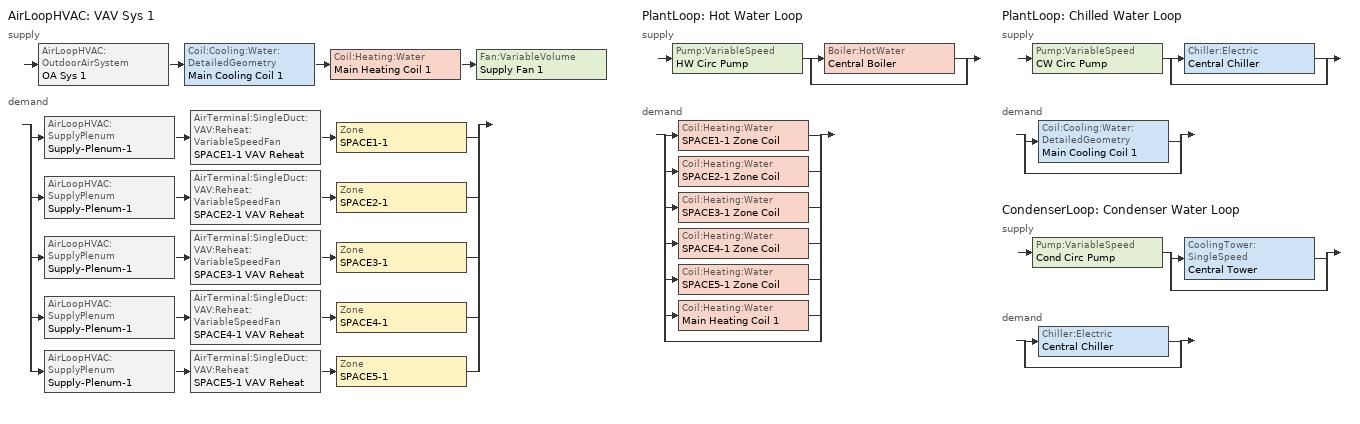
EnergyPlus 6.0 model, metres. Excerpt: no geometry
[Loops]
AirLoopHVAC 'VAV Sys 1'
 supply: AirLoopHVAC:OutdoorAirSystem 'OA Sys 1' > Coil:Cooling:Water:DetailedGeometry 'Main Cooling Coil 1' > Coil:Heating:Water 'Main Heating Coil 1' > Fan:VariableVolume 'Supply Fan 1'
 demand: split
  | AirLoopHVAC:SupplyPlenum 'Supply-Plenum-1' > AirTerminal:SingleDuct:VAV:Reheat:VariableSpeedFan 'SPACE1-1 VAV Reheat' > Zone 'SPACE1-1'
  | AirLoopHVAC:SupplyPlenum 'Supply-Plenum-1' > AirTerminal:SingleDuct:VAV:Reheat:VariableSpeedFan 'SPACE2-1 VAV Reheat' > Zone 'SPACE2-1'
  | AirLoopHVAC:SupplyPlenum 'Supply-Plenum-1' > AirTerminal:SingleDuct:VAV:Reheat:VariableSpeedFan 'SPACE3-1 VAV Reheat' > Zone 'SPACE3-1'
  | AirLoopHVAC:SupplyPlenum 'Supply-Plenum-1' > AirTerminal:SingleDuct:VAV:Reheat:VariableSpeedFan 'SPACE4-1 VAV Reheat' > Zone 'SPACE4-1'
  | AirLoopHVAC:SupplyPlenum 'Supply-Plenum-1' > AirTerminal:SingleDuct:VAV:Reheat 'SPACE5-1 VAV Reheat' > Zone 'SPACE5-1'
PlantLoop 'Hot Water Loop'
 supply: Pump:VariableSpeed 'HW Circ Pump' > split
  | Boiler:HotWater 'Central Boiler'
  | bypass
 demand: split
  | Coil:Heating:Water 'SPACE1-1 Zone Coil'
  | Coil:Heating:Water 'SPACE2-1 Zone Coil'
  | Coil:Heating:Water 'SPACE3-1 Zone Coil'
  | Coil:Heating:Water 'SPACE4-1 Zone Coil'
  | Coil:Heating:Water 'SPACE5-1 Zone Coil'
  | Coil:Heating:Water 'Main Heating Coil 1'
  | bypass
PlantLoop 'Chilled Water Loop'
 supply: Pump:VariableSpeed 'CW Circ Pump' > split
  | Chiller:Electric 'Central Chiller'
  | bypass
 demand: split
  | Coil:Cooling:Water:DetailedGeometry 'Main Cooling Coil 1'
  | bypass
CondenserLoop 'Condenser Water Loop'
 supply: Pump:VariableSpeed 'Cond Circ Pump' > split
  | CoolingTower:SingleSpeed 'Central Tower'
  | bypass
 demand: split
  | Chiller:Electric 'Central Chiller'
  | bypass
[Sizing:Zone] Zone Cooling Design Supply Air Temperature {C}=18; Zone Heating Design Supply Air Temperature {C}=50; Zone Cooling Design Supply Air Humidity Ratio {kg-H2O/kg-air}=0.009; Zone Heating Design Supply Air Humidity Ratio {kg-H2O/kg-air}=0.004; Outdoor Air Method=flow/person; Outdoor Air Flow per Person {m3/s}=0.00944; Outdoor Air Flow per Zone Floor Area {m3/s-m2}=0; Outdoor Air Flow per Zone {m3/s}=0; Zone Heating Sizing Factor=0; Zone Cooling Sizing Factor=0; Cooling Design Air Flow Method=DesignDay; Cooling Design Air Flow Rate {m3/s}=0; Heating Design Air Flow Method=DesignDay; Heating Design Air Flow Rate {m3/s}=0
SPACE1-1; SPACE2-1; SPACE3-1; SPACE4-1; SPACE5-1
[Sizing:System]
VAV Sys 1: Type of Load to Size On=sensible; Design Outdoor Air Flow Rate {m3/s}=autosize; Minimum System Air Flow Ratio=0.3; Preheat Design Temperature {C}=7; Preheat Design Humidity Ratio {kg-H2O/kg-Air}=0.008; Precool Design Temperature {C}=11; Precool Design Humidity Ratio {kg-H2O/kg-Air}=0.008; Central Cooling Design Supply Air Temperature {C}=12; Central Heating Design Supply Air Temperature {C}=10; Sizing Option=noncoincident; 100% Outdoor Air in Cooling=no; 100% Outdoor Air in Heating=no; Central Cooling Design Supply Air Humidity Ratio {kg-H2O/kg-Air}=0.008; Central Heating Design Supply Air Humidity Ratio {kg-H2O/kg-Air}=0.008; Cooling Design Air Flow Method=DesignDay; Cooling Design Air Flow Rate {m3/s}=0; Heating Design Air Flow Method=DesignDay; Heating Design Air Flow Rate {m3/s}=0
[Sizing:Plant]
Name | Loop Type | Design Loop Exit Temperature {C} | Loop Design Temperature Difference {deltaC}
Hot Water Loop | heating | 82 | 11
Chilled Water Loop | cooling | 11 | 6.67
Condenser Water Loop | condenser | 29.4 | 5.6
[PlantLoop] Fluid Type=Water; Maximum Loop Flow Rate {m3/s}=autosize; Minimum Loop Flow Rate {m3/s}=0; Plant Loop Volume {m3}=autocalculate; Load Distribution Scheme=Sequential
Name | Plant Equipment Operation Scheme | Maximum Loop Temperature {C} | Minimum Loop Temperature {C}
Hot Water Loop | Hot Loop Operation | 100 | 10
Chilled Water Loop | CW Loop Operation | 98 | 1
[SetpointManager:Scheduled] Control Variable=Temperature
Name | Schedule | Setpoint Node or NodeList
Dehum Supply Air Temp Manager 1 | Dehum Supply Air Temp Sch | Main Cooling Coil 1 Outlet Node
Heating Supply Air Temp Manager 1 | Heating Supply Air Temp Sch | Main Heating Coil 1 Outlet Node
[CondenserLoop]
Condenser Water Loop: Fluid Type=Water; Condenser Equipment Operation Scheme=Tower Loop Operation; Maximum Loop Temperature {C}=80; Minimum Loop Temperature {C}=10; Maximum Loop Flow Rate {m3/s}=autosize; Minimum Loop Flow Rate {m3/s}=0; Condenser Loop Volume {m3}=autocalculate; Load Distribution Scheme=Sequential
[PlantEquipmentOperationSchemes] Control Scheme 1 Schedule=PlantOnSched
Name | Control Scheme 1
Hot Loop Operation | Central Boiler Only
CW Loop Operation | Central Chiller Only
[CondenserEquipmentOperationSchemes]
Tower Loop Operation: Control Scheme 1=Year Round Tower Operation; Control Scheme 1 Schedule=PlantOnSched
[PlantEquipmentOperation:CoolingLoad] Load Range 1 Lower Limit {W}=0
Name | Load Range 1 Upper Limit {W} | Range 1 Equipment List
Central Chiller Only | 900000 | Cooling Plant
Year Round Tower Operation | 90000000 | All Towers
[PlantEquipmentOperation:HeatingLoad]
Central Boiler Only: Load Range 1 Lower Limit {W}=0; Load Range 1 Upper Limit {W}=1000000; Range 1 Equipment List=heating plant
[PlantEquipmentList]
heating plant: Central Boiler
Cooling Plant: Central Chiller
[CondenserEquipmentList]
All Towers: Central Tower
[AirLoopHVAC]
VAV Sys 1: Design Supply Air Flow Rate {m3/s}=autosize
[SetpointManager:ReturnAirBypassFlow]
RAB Manager 1: Control Variable=FLOW; HVAC Air Loop=VAV Sys 1; Temperature Setpoint Schedule=Seasonal Reset Supply Air Temp Sch
[Controller:WaterCoil] Control Variable=Temperature; Actuator Variable=FLOW; Controller Convergence Tolerance {deltaC}=autosize; Maximum Actuated Flow {m3/s}=autosize; Minimum Actuated Flow {m3/s}=0
Name | Action
Central Cooling Coil Contoller 1 | Reverse
Central Heating Coil Contoller 1 | Normal
[Controller:OutdoorAir]
OA Controller 1: Minimum Outdoor Air Flow Rate {m3/s}=autosize; Maximum Outdoor Air Flow Rate {m3/s}=autosize; Economizer Control Type=NoEconomizer; Economizer Control Action Type=ModulateFlow; Economizer Maximum Limit Dry-Bulb Temperature {C}=19; Economizer Minimum Limit Dry-Bulb Temperature {C}=4; Lockout Type=NoLockout; Minimum Limit Type=FixedMinimum; Minimum Outdoor Air Schedule=Min OA Sched
[Zone equipment]
SPACE1-1: SPACE1-1 VAV Reheat
SPACE2-1: SPACE2-1 VAV Reheat
SPACE3-1: SPACE3-1 VAV Reheat
SPACE4-1: SPACE4-1 VAV Reheat
SPACE5-1: SPACE5-1 VAV Reheat
[AirTerminal:SingleDuct:VAV:Reheat:VariableSpeedFan] Availability Schedule=ReheatCoilAvailSched; Maximum Cooling Air Flow Rate {m3/s}=autosize; Maximum Heating Air Flow Rate {m3/s}=autosize; Zone Minimum Air Flow Fraction=0.05; Maximum Hot Water or Steam Flow Rate {m3/s}=autosize; Minimum Hot Water or Steam Flow Rate {m3/s}=0; Heating Convergence Tolerance=0.001
Name | Fan | Heating Coil
SPACE1-1 VAV Reheat | SPACE1-1 Zone Fan | SPACE1-1 Zone Coil
SPACE2-1 VAV Reheat | SPACE2-1 Zone Fan | SPACE2-1 Zone Coil
SPACE3-1 VAV Reheat | SPACE3-1 Zone Fan | SPACE3-1 Zone Coil
SPACE4-1 VAV Reheat | SPACE4-1 Zone Fan | SPACE4-1 Zone Coil
[AirTerminal:SingleDuct:VAV:Reheat]
SPACE5-1 VAV Reheat: Availability Schedule=ReheatCoilAvailSched; Maximum Air Flow Rate {m3/s}=autosize; Zone Minimum Air Flow Input Method=Constant; Constant Minimum Air Flow Fraction=0.3; Reheat Coil=SPACE5-1 Zone Coil; Maximum Hot Water or Steam Flow Rate {m3/s}=autosize; Minimum Hot Water or Steam Flow Rate {m3/s}=0; Convergence Tolerance=0.001; Damper Heating Action=Reverse
[ZoneControl:Thermostat] Control Type Schedule=Zone Control Type Sched; Control 1=DualSetPoint
Name | Zone or ZoneList
SPACE1-1 Control | SPACE1-1
SPACE2-1 Control | SPACE2-1
SPACE3-1 Control | SPACE3-1
SPACE4-1 Control | SPACE4-1
SPACE5-1 Control | SPACE5-1
[ThermostatSetpoint:DualSetpoint]
DualSetPoint: Heating Setpoint Temperature Schedule=Htg-SetP-Sch; Cooling Setpoint Temperature Schedule=Clg-SetP-Sch
[AirLoopHVAC:ReturnPlenum]
Return-Plenum-1: Zone=PLENUM-1
[AirLoopHVAC:SupplyPlenum]
Supply-Plenum-1: Zone=Sup-PLENUM-1
[Boiler:HotWater]
Central Boiler: Fuel Type=NaturalGas; Nominal Capacity {W}=autosize; Nominal Thermal Efficiency=0.8; Normalized Boiler Efficiency Curve=BoilerEfficiency; Design Water Outlet Temperature {C}=81; Design Water Flow Rate {m3/s}=autosize; Minimum Part Load Ratio=0; Maximum Part Load Ratio=1.2; Optimum Part Load Ratio=1; Water Outlet Upper Temperature Limit {C}=100; Boiler Flow Mode=VariableFlow
[Chiller:Electric]
Central Chiller: Condenser Type=WaterCooled; Nominal Capacity {W}=autosize; Nominal COP=3.2; Minimum Part Load Ratio=0; Maximum Part Load Ratio=1; Optimum Part Load Ratio=0.65; Design Condenser Inlet Temperature {C}=29.44; Temperature Rise Coefficient=2.682759; Design Chilled Water Outlet Temperature {C}=6.667; Design Chilled Water Flow Rate {m3/s}=autosize; Design Condenser Water Flow Rate {m3/s}=autosize; Coefficient 1 of Capacity Ratio Curve=0.944836; Coefficient 2 of Capacity Ratio Curve=-0.0570088; Coefficient 3 of Capacity Ratio Curve=-0.00185486; Coefficient 1 of Power Ratio Curve=1.907846; Coefficient 2 of Power Ratio Curve=-1.20499; Coefficient 3 of Power Ratio Curve=0.263462; Coefficient 1 of Full Load Ratio Curve=0.03303; Coefficient 2 of Full Load Ratio Curve=0.6852; Coefficient 3 of Full Load Ratio Curve=0.2818; Chilled Water Outlet Temperature Lower Limit {C}=5; Chiller Flow Mode=VariableFlow
[CoolingTower:SingleSpeed]
Central Tower: Design Water Flow Rate {m3/s}=autosize; Design Air Flow Rate {m3/s}=autosize; Fan Power at Design Air Flow Rate {W}=autosize; U-Factor Times Area Value at Design Air Flow Rate {W/K}=autosize; Air Flow Rate in Free Convection Regime {m3/s}=0; U-Factor Times Area Value at Free Convection Air Flow Rate {W/K}=0
[Pump:VariableSpeed] Rated Flow Rate {m3/s}=autosize; Rated Pump Head {Pa}=179352; Rated Power Consumption {W}=autosize; Motor Efficiency=0.9; Fraction of Motor Inefficiencies to Fluid Stream=0; Coefficient 1 of the Part Load Performance Curve=0; Coefficient 2 of the Part Load Performance Curve=1; Coefficient 3 of the Part Load Performance Curve=0; Coefficient 4 of the Part Load Performance Curve=0; Minimum Flow Rate {m3/s}=0; Pump Control Type=INTERMITTENT
Name | Pump Flow Rate Schedule
HW Circ Pump
CW Circ Pump; Cond Circ Pump | CoolingPumpAvailSched
[Coil:Heating:Water] Availability Schedule=ReheatCoilAvailSched; U-Factor Times Area Value {W/K}=autosize; Maximum Water Flow Rate {m3/s}=autosize; Performance Input Method=UFactorTimesAreaAndDesignWaterFlowRate; Rated Capacity {W}=autosize; Rated Inlet Water Temperature {C}=82.2; Rated Inlet Air Temperature {C}=16.6; Rated Outlet Water Temperature {C}=71.1; Rated Outlet Air Temperature {C}=32.2
SPACE1-1 Zone Coil; SPACE2-1 Zone Coil; SPACE3-1 Zone Coil; SPACE4-1 Zone Coil; SPACE5-1 Zone Coil; Main Heating Coil 1
[Coil:Cooling:Water:DetailedGeometry]
Main Cooling Coil 1: Availability Schedule=CoolingCoilAvailSched; Maximum Water Flow Rate {m3/s}=autosize; Tube Outside Surface Area {m2}=autosize; Total Tube Inside Area {m2}=autosize; Fin Surface Area {m2}=autosize; Minimum Airflow Area {m2}=autosize; Coil Depth {m}=autosize; Fin Diameter {m}=autosize; Number of Tubes per Row=autosize
[Fan:VariableVolume] Availability Schedule=FanAvailSched; Fan Efficiency=0.7; Maximum Flow Rate {m3/s}=autosize; Fan Minimum Flow Rate Input Method For Fan Power=FixedFlowRate; Minimum Air Flow Rate For Fan Power {m3/s}=0; Motor Efficiency=0.9; Motor In Airstream Fraction=1; Fan Coefficient 1=0.00153028; Fan Coefficient 2=0.00520806; Fan Coefficient 3=1.10862; Fan Coefficient 4=-0.116356; Fan Coefficient 5=0
Name | Pressure Rise {Pa}
SPACE1-1 Zone Fan; SPACE2-1 Zone Fan; SPACE3-1 Zone Fan; SPACE4-1 Zone Fan | 125
Supply Fan 1 | 250
[Schedule:Compact]
Htg-SetP-Sch: Through: 12/31, For: Weekends HoliDay, Until: 7:00, 12.8, Until: 14:00, 21.1, Until: 24:00, 12.8, For: SummerDesignDay, Until: 24:00, 21.1, For: WinterDesignDay, Until: 24:00, 21.1, For: AllOtherDays, Until: 7:00, 12.8, Until: 19:00, 21.1, Until: 24:00, 12.8
Clg-SetP-Sch: Through: 12/31, For: Weekends HoliDay, Until: 7:00, 40, Until: 14:00, 25, Until: 24:00, 32.2, For: SummerDesignDay, Until: 24:00, 25, For: WinterDesignDay, Until: 24:00, 25, For: AllOtherDays, Until: 7:00, 40, Until: 19:00, 25, Until: 24:00, 40
Zone Control Type Sched: Through: 12/31, For: AllDays, Until: 24:00, 4
Min OA Sched: Through: 12/31, For: Weekdays SummerDesignDay WinterDesignDay, Until: 7:00, 0.02, Until: 19:00, 1, Until: 24:00, 0.02, For: AllOtherDays, Until: 24:00, 0.02
FanAvailSched; ReheatCoilAvailSched: Through: 3/31, For: Alldays, Until: 24:00, 1, Through: 9/30, For: Weekdays, Until: 7:00, 0, Until: 18:00, 1, Until: 24:00, 0, For: Weekends Holidays CustomDay1 CustomDay2, Until: 24:00, 0, For: AllOtherDays, Until: 24:00, 1, Through: 12/31, For: Alldays, Until: 24:00, 1
PlantOnSched; CoolingCoilAvailSched; CoolingPumpAvailSched: Through: 12/31, For: Alldays, Until: 24:00, 1
Seasonal Reset Supply Air Temp Sch: Through: 12/31, For: Alldays, Until: 24:00, 17.2
Heating Supply Air Temp Sch: Through: 12/31, For: Alldays, Until: 24:00, 10
Dehum Supply Air Temp Sch: Through: 12/31, For: Alldays, Until: 24:00, 12
[Curve:Quadratic]
BoilerEfficiency: Coefficient1 Constant=1; Coefficient2 x=0; Coefficient3 x**2=0; Minimum Value of x=0; Maximum Value of x=1
